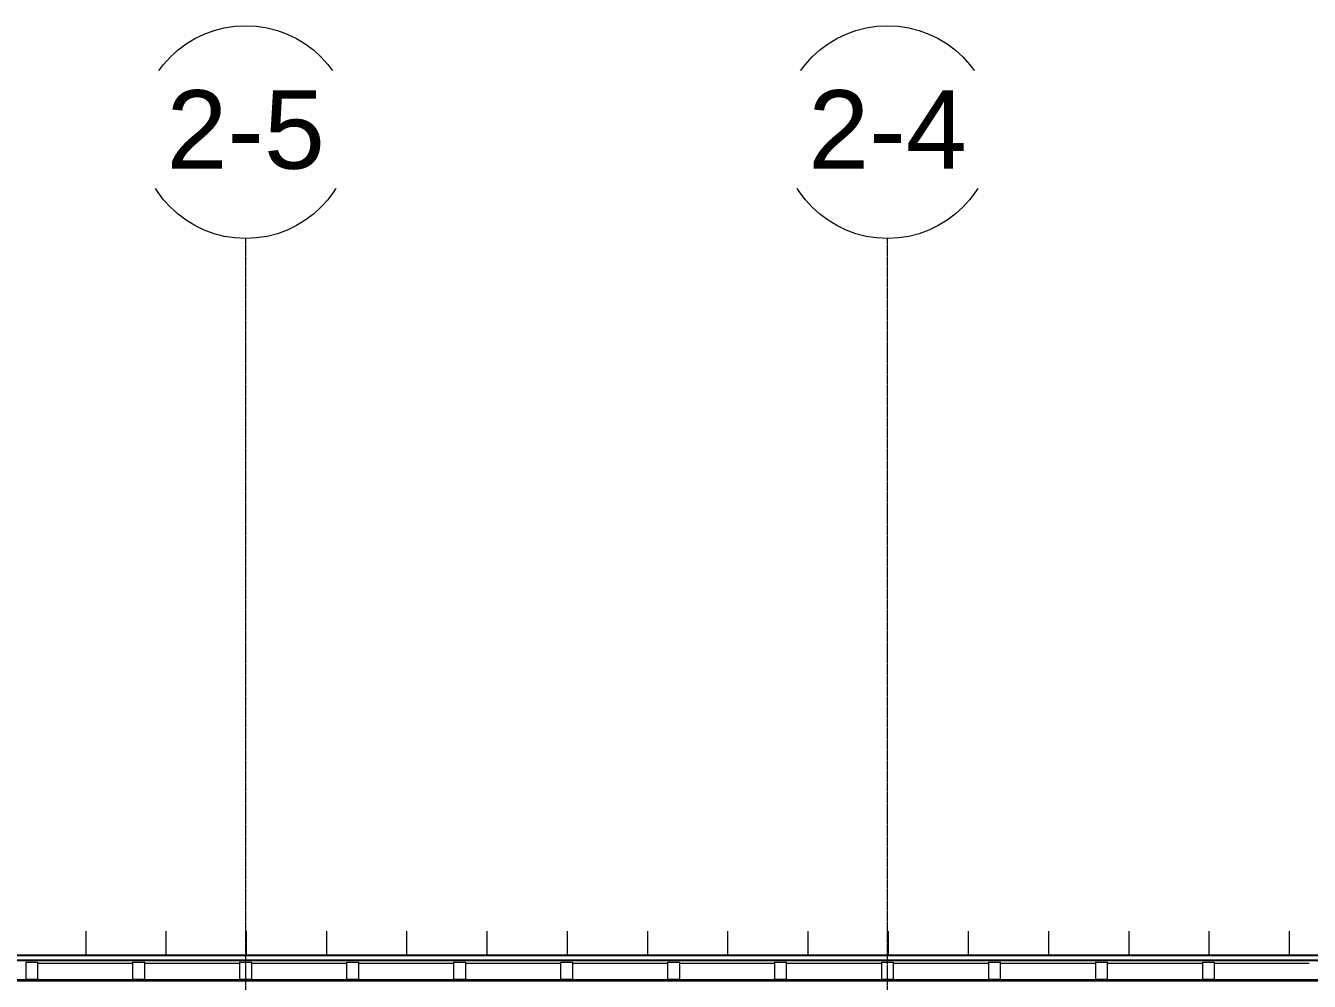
# Model space of a CAD drawing. Header units: inches. Extents: x -23445 to -52, y -314 to 853.
# Drawn here: x -2258 to -1679, y 337 to 768 of the extents above; entities that cross this region are included whole.
import ezdxf

# ---------------------------------------------------------------- set-up
doc = ezdxf.new("R2010")
doc.units = ezdxf.units.IN
doc.header["$MEASUREMENT"] = 0
doc.linetypes.add('Grid Line 1_2_', pattern=[0.875, 0.5, -0.125, 0.125, -0.125])
for name, color, linetype, lineweight in [('A-GLAZ-CWMG', 51, 'Continuous', 9), ('A-ROOF', 132, 'Continuous', 9), ('A-ROOF-PATT', 132, 'Continuous', 9), ('I-WALL', 2, 'Continuous', 9), ('S-BEAM', 12, 'Continuous', 9), ('S-GRID', 1, 'Continuous', 9), ('S-GRID-IDEN', 1, 'Continuous', 9)]:
    doc.layers.add(name, color=color, linetype=linetype, lineweight=lineweight)
doc.styles.add('Arial_1', font='arial.ttf', dxfattribs={"height": 35.407186})

# ---------------------------------------------------------------- blocks, each defined once
blk = doc.blocks.new('Rectangular Mullion - Profile_Polycarbonate_Upper and left-1114459-Building Section - East_West looking South _ Fieldhouse')
at = {"layer": 'A-GLAZ-CWMG'}
blk.add_line((26277.77, 336.84), (22782.51, 336.84), dxfattribs=at)
blk = doc.blocks.new('Dimension Lumber - 5_5 x 7_5 Glulam-1529169-Building Section - East_West looking South _ Fieldhouse')
at = {"layer": 'S-BEAM'}
for p, q in [((26267.64, 345.44), (26267.64, 345.28)), ((26273.14, 345.28), (26273.14, 345.44))]:
    blk.add_line(p, q, dxfattribs=at)
at = {"layer": 'S-BEAM', "lineweight": 15}
for p, q in [((26273.14, 345.28), (26267.64, 345.28)), ((26267.64, 345.28), (26267.64, 337.78)), ((26273.14, 337.78), (26273.14, 345.28)), ((26267.64, 337.78), (26273.14, 337.78))]:
    blk.add_line(p, q, dxfattribs=at)
blk = doc.blocks.new('Grid - Grid Head - Circle-14747-Building Section - East_West looking South _ Fieldhouse')
at = {"layer": 'S-GRID-IDEN'}
blk.add_circle((23085.89, 719.89), 48, dxfattribs=at)

msp = doc.modelspace()

# ---------------------------------------------------------------- hatches: boundary and pattern name
at = {"layer": 'A-ROOF-PATT'}
h = msp.add_hatch(dxfattribs=at)
h.set_pattern_fill('FP_64', color=256, style=0, pattern_type=2)
h.set_pattern_definition([(90, (-27273.183, 1279.063), (-36.188, 2e-15), [])])
h.paths.add_polyline_path([(-2842.7889, 348.40377), (-987.55728, 348.40377), (-987.55728, 359.40379), (-4493.30924, 359.40379), (-4493.30924, 348.40377), (-2981.0259, 348.40377)], flags=0)

# ---------------------------------------------------------------- linework, layer by layer
at = {"layer": 'A-ROOF', "lineweight": 25}
for p, q in [((-987.55768, 348.40377), (-4493.30868, 348.40377)), ((-4493.30868, 346.40203), (-987.55768, 346.40203))]:
    msp.add_line(p, q, dxfattribs=at)
at = {"layer": 'I-WALL'}
for p, q in [((-2210.05768, 344.875), (-2252.80768, 344.875)), ((-2161.80768, 344.875), (-2204.55768, 344.875)), ((-2113.55768, 344.875), (-2156.30768, 344.875)), ((-2065.30768, 344.875), (-2108.05768, 344.875)), ((-2017.05768, 344.875), (-2059.80768, 344.875)), ((-1968.80768, 344.875), (-2011.55768, 344.875)), ((-1920.55768, 344.875), (-1963.30768, 344.875)), ((-1872.30768, 344.875), (-1915.05768, 344.875)), ((-1824.05768, 344.875), (-1866.80768, 344.875)), ((-1775.80768, 344.875), (-1818.55768, 344.875)), ((-1727.55768, 344.875), (-1770.30768, 344.875)), ((-1679.30768, 344.875), (-1722.05768, 344.875)), ((-4492.55868, 337.625), (-988.34508, 337.625))]:
    msp.add_line(p, q, dxfattribs=at)
at = {"layer": 'S-GRID', "linetype": 'Grid Line 1_2_'}
for p, q in [((-2159.05768, -273.16081), (-2159.05768, 671.89181)), ((-2159.05768, -273.16081), (-2159.05768, 671.89181)), ((-1869.55768, -273.16081), (-1869.55768, 671.89181)), ((-1869.55768, -273.16081), (-1869.55768, 671.89181))]:
    msp.add_line(p, q, dxfattribs=at)

# ---------------------------------------------------------------- block references
at = {"layer": 'A-GLAZ-CWMG'}
msp.add_blockref('Rectangular Mullion - Profile_Polycarbonate_Upper and left-1114459-Building Section - East_West looking South _ Fieldhouse', (-27271.44791, 0), dxfattribs=at)
at = {"layer": 'S-BEAM'}
for p in [(-28525.94791, 0), (-28477.69791, 0), (-28429.44791, 0), (-28381.19791, 0), (-28332.94791, 0), (-28284.69791, 0), (-28236.44791, 0), (-28188.19791, 0), (-28139.94791, 0), (-28091.69791, 0), (-28043.44791, 0), (-27995.19791, 0)]:
    msp.add_blockref('Dimension Lumber - 5_5 x 7_5 Glulam-1529169-Building Section - East_West looking South _ Fieldhouse', p, dxfattribs=at)
at = {"layer": 'S-GRID-IDEN'}
for p in [(-25244.94791, 0), (-24955.44791, 0)]:
    msp.add_blockref('Grid - Grid Head - Circle-14747-Building Section - East_West looking South _ Fieldhouse', p, dxfattribs=at)

# ---------------------------------------------------------------- next in the draw order: texts
at = {"layer": 'S-GRID-IDEN', "char_height": 35.407186, "width": 85.104, "attachment_point": 2, "line_spacing_factor": 0.938532, "style": 'Arial_1', "bg_fill": 3, "box_fill_scale": 1.25, "bg_fill_color": 0, "bg_fill_transparency": 0}
for s, insert in [('1-5', (-2159.06691, 738.76554)), ('1-4', (-1869.56691, 738.76554))]:
    msp.add_mtext(s, dxfattribs=dict(at, insert=insert))

# ---------------------------------------------------------------- next in the draw order: block references
at = {"layer": 'S-GRID-IDEN'}
for p in [(-25244.94791, 0), (-24955.44791, 0)]:
    msp.add_blockref('Grid - Grid Head - Circle-14747-Building Section - East_West looking South _ Fieldhouse', p, dxfattribs=at)

# ---------------------------------------------------------------- next in the draw order: texts
at = {"layer": 'S-GRID-IDEN', "char_height": 35.407186, "width": 85.104, "attachment_point": 2, "line_spacing_factor": 0.938532, "style": 'Arial_1', "bg_fill": 3, "box_fill_scale": 1.25, "bg_fill_color": 0, "bg_fill_transparency": 0}
for s, insert in [('2-5', (-2159.06691, 738.76554)), ('2-4', (-1869.56691, 738.76554))]:
    msp.add_mtext(s, dxfattribs=dict(at, insert=insert))

doc.saveas('drawing.dxf')
